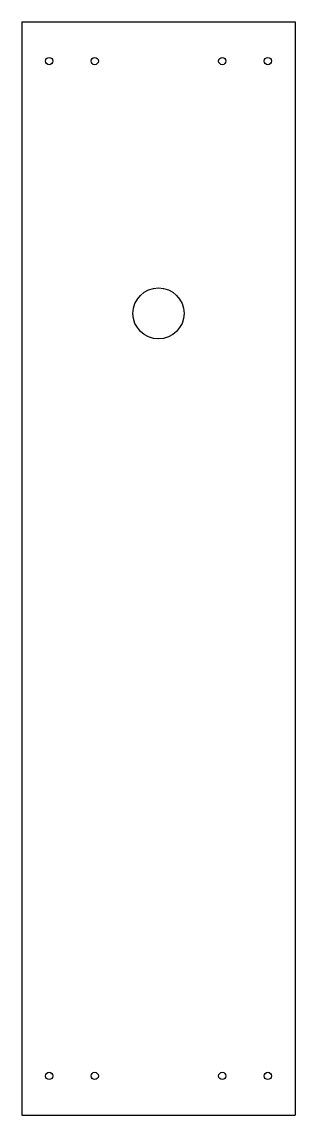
# Model space of a CAD drawing. Extents: x -75 to 75, y 0 to 600.
import ezdxf

# ---------------------------------------------------------------- set-up
doc = ezdxf.new("R2010")
doc.units = 0
doc.layers.get('0').update_dxf_attribs({"linetype": 'CONTINUOUS'})

msp = doc.modelspace()

# ---------------------------------------------------------------- linework, layer by layer
at = {"color": 7, "linetype": 'CONTINUOUS'}
for p, q in [((-75, 600), (-75, 0)), ((-75, 600), (75, 600)), ((75, 600), (75, 0)), ((-75, 0), (75, 0))]:
    msp.add_line(p, q, dxfattribs=at)
for centre, radius in [((-60, 578.5), 2), ((-35, 578.5), 2), ((35, 578.5), 2), ((60, 578.5), 2), ((0, 440), 14), ((-60, 21.5), 2), ((-35, 21.5), 2), ((35, 21.5), 2), ((60, 21.5), 2)]:
    msp.add_circle(centre, radius, dxfattribs=at)

doc.saveas('drawing.dxf')
